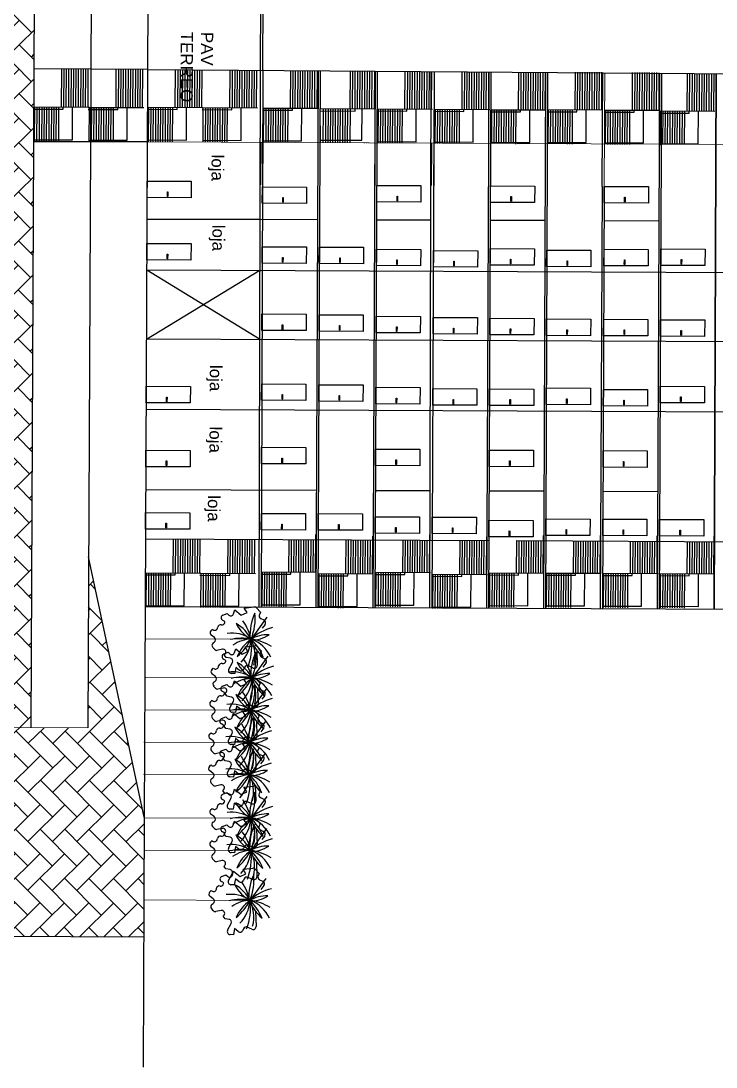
# Model space of a CAD drawing. Header units: metres. Extents: x 322294 to 7190115, y 7390841 to 10157759.
# Drawn here: x 323595.3 to 323743.1, y 7391555.6 to 7391778.2 of the extents above; entities that cross this region are included whole.
import ezdxf

# ---------------------------------------------------------------- set-up
doc = ezdxf.new("R2010")
doc.units = ezdxf.units.M
doc.layers.get('0').update_dxf_attribs({"lineweight": 18})
for name, color, linetype in [('greeb', 92, 'Continuous'), ('Piso externo', 254, 'Continuous'), ('TEXTO', 2, 'Continuous')]:
    doc.layers.add(name, color=color, linetype=linetype)
for name, color, linetype, lineweight in [('linagrossa', 7, 'Continuous', 25), ('madeira', 22, 'Continuous', 15), ('PISO', 254, 'Continuous', 9), ('VIDRO', 4, 'Continuous', 15)]:
    doc.layers.add(name, color=color, linetype=linetype, lineweight=lineweight)
doc.styles.get("Standard").update_dxf_attribs({"font": 'arial.ttf'})

# ---------------------------------------------------------------- blocks, each defined once
blk = doc.blocks.new('tree-pl-31')
at = {"color": 0, "linetype": 'ByBlock'}
for p, q in [((-0.025, 0.096), (-0.862, 0.508)), ((-0.783, 0.29), (-0.75, 0.409)), ((-0.607, 0.471), (-0.458, 0.392)), ((0.314, 0.334), (0.829, 0.44)), ((-1.118, 0.086), (-0.991, 0.248)), ((-0.991, 0.248), (-0.91, 0.222)), ((0.946, 0.317), (0.902, 0.145)), ((0.977, 0.023), (1.035, 0.01)), ((-1.042, -0.33), (-1.136, -0.004)), ((-0.905, -0.207), (-1.042, -0.33)), ((-0.782, -0.388), (-0.905, -0.207)), ((1.101, -0.136), (1.021, -0.279)), ((1.021, -0.279), (1.238, -0.279)), ((1.238, -0.279), (1.25, -0.398)), ((-0.926, -0.64), (-0.782, -0.388)), ((-0.787, -0.657), (-0.926, -0.64)), ((0.668, -0.734), (0.62, -0.71)), ((0.74, -0.655), (0.668, -0.734)), ((0.74, -0.513), (0.74, -0.655)), ((1.118, -0.503), (0.872, -0.418)), ((-0.761, -0.878), (-0.716, -0.812)), ((-0.679, -1.011), (-0.761, -0.878)), ((-0.472, -0.907), (-0.499, -0.99)), ((-0.446, -0.906), (-0.472, -0.907)), ((0.481, -0.835), (0.551, -1.015)), ((-0.214, -1.12), (-0.244, -1.12)), ((-0.14, -1.29), (-0.129, -1.269)), ((-0.077, -1.333), (-0.14, -1.29)), ((0.128, -1.175), (0.069, -1.294)), ((0.32, -1.182), (0.291, -1.15)), ((0.533, -1.094), (0.473, -1.174))]:
    blk.add_line(p, q, dxfattribs=at)
for centre, radius, start, end in [((1.134, 1.495), 1.837, 204.0126, 231.1522), ((1.163, -0.151), 1.219, 124.5644, 168.6443), ((1.805, 0.115), 1.837, 157.6127, 180.8133), ((-0.654, 0.383), 0.1, 62.1589, 164.5493), ((-1.182, -0.151), 1.219, 11.3557, 42.1465), ((0.929, 0.831), 1.219, 187.747, 218.9832), ((1.485, -0.961), 1.837, 121.9513, 146.5847), ((-1.047, 1.569), 1.837, 303.455, 328.0885), ((0.849, 0.342), 0.1, 345.7453, 101.5547), ((-1.04, 0.024), 0.1, 141.8627, 196.0799), ((-0.44, -1.708), 1.837, 77.3342, 105.4358), ((-0.44, 1.834), 1.837, 254.5642, 282.6658), ((-0.88, 0.317), 0.1, 252.2434, 344.5493), ((0.679, -1.616), 1.837, 111.5628, 134.1842), ((-1.181, 0.474), 1.219, 305.8088, 342.5666), ((0.68, -0.921), 1.219, 123.7318, 160.4895), ((1.083, -0.411), 1.219, 157.1271, 196.64), ((0.719, -0.892), 1.219, 84.3993, 129.2176), ((-0.565, -1.675), 1.837, 48.9632, 73.7627), ((1.163, 0.343), 1.219, 191.3557, 223.7531), ((1.805, 0.077), 1.837, 179.1867, 202.4381), ((0.558, -1.662), 1.837, 77.2147, 107.9912), ((0.114, -1.127), 1.219, 55.2433, 95.8223), ((0.895, 0.903), 1.219, 222.0761, 257.975), ((0.999, 0.121), 0.1, 165.7453, 257.3108), ((1.013, -0.088), 0.1, 330.9628, 77.3108), ((-0.798, -0.756), 0.1, 325.8594, 83.2062), ((0.574, -0.799), 0.1, 62.8336, 201.1591), ((0.84, -0.513), 0.1, 71.0828, 180), ((1.151, -0.408), 0.1, 251.0828, 6.0047), ((-0.594, -0.959), 0.1, 211.5165, 342.0079), ((-0.442, -1.006), 0.1, 356.1557, 92.2923), ((-0.242, -1.02), 0.1, 176.1557, 268.7537), ((0.453, -1.034), 0.1, 322.8351, 10.9464), ((-0.216, -1.22), 0.1, 330.5417, 88.7537), ((-0.021, -1.25), 0.1, 235.694, 333.9208), ((0.218, -1.219), 0.1, 43.0704, 153.9208), ((0.393, -1.113), 0.1, 223.0704, 322.8351)]:
    blk.add_arc(centre, radius, start, end, dxfattribs=at)

msp = doc.modelspace()

# ---------------------------------------------------------------- hatches: boundary and pattern name
at = {"layer": 'linagrossa'}
h = msp.add_hatch(dxfattribs=at)
h.set_pattern_fill('AR-HBONE', color=256, scale=0.036299, angle=-90.26123)
h.set_pattern_definition([(314.738773, (315680.0213, 7401458.1246), (5.2155024, -0.0237791), [11.0638663, -3.6879554]), (44.738773, (315682.617, 7401455.505), (5.2155024, -0.0237791), [11.0638663, -3.6879554])])
h.paths.add_polyline_path([(323621.357, 7391583.353), (323621.473, 7391608.816), (323609.626, 7391664.16), (323609.46, 7391627.78), (323597.36, 7391627.835), (323598.722, 7391926.552), (323610.822, 7391926.497), (323610.705, 7391900.99), (323623.061, 7391957.081), (323623.348, 7392020.028), (323520.149, 7392020.499), (323518.158, 7391583.824)])

# ---------------------------------------------------------------- linework, layer by layer
for p, q in [((323598.722, 7391926.552), (323597.36, 7391627.835)), ((323610.822, 7391926.497), (323609.46, 7391627.78)), ((323622.916, 7391925.232), (323621.677, 7391653.632)), ((323646.212, 7391767.652), (323646.777, 7391891.718)), ((323646.676, 7391767.799), (323647.24, 7391891.701)), ((323622.198, 7391767.911), (323597.999, 7391768.021)), ((323603.861, 7391759.9), (323603.919, 7391767.926)), ((323604.376, 7391759.898), (323604.434, 7391767.922)), ((323604.891, 7391759.896), (323604.949, 7391767.918)), ((323605.406, 7391759.893), (323605.464, 7391767.914)), ((323605.921, 7391759.891), (323605.979, 7391767.911)), ((323606.436, 7391759.888), (323606.494, 7391767.907)), ((323606.951, 7391759.886), (323607.009, 7391767.903)), ((323622.198, 7391767.911), (323791.971, 7391766.648)), ((323607.466, 7391759.884), (323607.524, 7391767.899)), ((323607.981, 7391759.881), (323608.039, 7391767.896)), ((323608.496, 7391759.879), (323608.554, 7391767.892)), ((323609.011, 7391759.877), (323609.069, 7391767.888)), ((323609.526, 7391759.874), (323609.584, 7391767.884)), ((323615.478, 7391759.814), (323615.536, 7391767.839)), ((323615.993, 7391759.812), (323616.051, 7391767.835)), ((323616.508, 7391759.809), (323616.567, 7391767.832)), ((323617.023, 7391759.807), (323617.082, 7391767.828)), ((323617.538, 7391759.804), (323617.597, 7391767.824)), ((323618.054, 7391759.802), (323618.112, 7391767.82)), ((323618.569, 7391759.8), (323618.627, 7391767.817)), ((323619.084, 7391759.797), (323619.142, 7391767.813)), ((323619.599, 7391759.795), (323619.657, 7391767.809)), ((323620.114, 7391759.793), (323620.172, 7391767.805)), ((323620.629, 7391759.79), (323620.687, 7391767.802)), ((323621.144, 7391759.788), (323621.202, 7391767.798)), ((323628.092, 7391759.859), (323628.15, 7391767.884)), ((323628.607, 7391759.856), (323628.666, 7391767.88)), ((323629.122, 7391759.854), (323629.181, 7391767.876)), ((323629.637, 7391759.852), (323629.696, 7391767.873)), ((323630.153, 7391759.849), (323630.211, 7391767.869)), ((323630.668, 7391759.847), (323630.726, 7391767.865)), ((323631.183, 7391759.844), (323631.241, 7391767.861)), ((323631.698, 7391759.842), (323631.756, 7391767.858)), ((323632.213, 7391759.84), (323632.271, 7391767.854)), ((323632.728, 7391759.837), (323632.786, 7391767.85)), ((323633.243, 7391759.835), (323633.301, 7391767.847)), ((323633.758, 7391759.833), (323633.816, 7391767.843)), ((323639.71, 7391759.772), (323639.768, 7391767.797)), ((323640.225, 7391759.77), (323640.283, 7391767.794)), ((323640.74, 7391759.768), (323640.798, 7391767.79)), ((323641.255, 7391759.765), (323641.313, 7391767.786)), ((323641.77, 7391759.763), (323641.828, 7391767.783)), ((323642.285, 7391759.76), (323642.343, 7391767.779)), ((323642.8, 7391759.758), (323642.858, 7391767.775)), ((323643.315, 7391759.756), (323643.373, 7391767.771)), ((323643.83, 7391759.753), (323643.888, 7391767.768)), ((323644.345, 7391759.751), (323644.403, 7391767.764)), ((323644.86, 7391759.749), (323644.919, 7391767.76)), ((323645.376, 7391759.746), (323645.434, 7391767.756)), ((323646.164, 7391767.572), (323645.876, 7391653.521)), ((323646.676, 7391767.799), (323646.326, 7391653.519)), ((323646.974, 7391767.727), (323646.974, 7391767.731)), ((323647.489, 7391767.723), (323647.489, 7391767.728)), ((323648.004, 7391767.719), (323648.004, 7391767.724)), ((323648.519, 7391767.715), (323648.519, 7391767.72)), ((323649.034, 7391767.711), (323649.034, 7391767.716)), ((323649.549, 7391767.707), (323649.549, 7391767.713)), ((323650.064, 7391767.704), (323650.064, 7391767.709)), ((323650.579, 7391767.7), (323650.579, 7391767.705)), ((323651.094, 7391767.696), (323651.094, 7391767.701)), ((323651.609, 7391767.692), (323651.609, 7391767.698)), ((323652.124, 7391767.688), (323652.124, 7391767.694)), ((323652.581, 7391759.665), (323652.639, 7391767.69)), ((323653.096, 7391759.663), (323653.155, 7391767.687)), ((323653.611, 7391759.66), (323653.67, 7391767.683)), ((323654.126, 7391759.658), (323654.185, 7391767.679)), ((323654.642, 7391759.656), (323654.7, 7391767.675)), ((323655.157, 7391759.653), (323655.215, 7391767.672)), ((323655.672, 7391759.651), (323655.73, 7391767.668)), ((323656.187, 7391759.648), (323656.245, 7391767.664)), ((323656.702, 7391759.646), (323656.76, 7391767.66)), ((323657.217, 7391759.644), (323657.275, 7391767.657)), ((323657.732, 7391759.641), (323657.79, 7391767.653)), ((323658.502, 7391767.641), (323657.976, 7391653.466)), ((323658.247, 7391759.639), (323658.305, 7391767.649)), ((323658.876, 7391767.638), (323658.426, 7391653.464)), ((323660.707, 7391767.624), (323660.707, 7391767.637)), ((323661.222, 7391767.621), (323661.223, 7391767.633)), ((323661.737, 7391767.617), (323661.738, 7391767.629)), ((323662.253, 7391767.613), (323662.253, 7391767.626)), ((323662.768, 7391767.609), (323662.768, 7391767.622)), ((323663.283, 7391767.605), (323663.283, 7391767.618)), ((323663.798, 7391767.601), (323663.798, 7391767.614)), ((323664.313, 7391767.598), (323664.313, 7391767.611)), ((323664.828, 7391767.594), (323664.828, 7391767.607)), ((323665.285, 7391759.579), (323665.343, 7391767.603)), ((323665.8, 7391759.577), (323665.858, 7391767.599)), ((323666.315, 7391759.575), (323666.373, 7391767.596)), ((323666.83, 7391759.572), (323666.888, 7391767.592)), ((323667.345, 7391759.57), (323667.403, 7391767.588)), ((323667.86, 7391759.567), (323667.918, 7391767.584)), ((323668.375, 7391759.565), (323668.433, 7391767.581)), ((323668.89, 7391759.563), (323668.948, 7391767.577)), ((323669.405, 7391759.56), (323669.463, 7391767.573)), ((323669.92, 7391759.558), (323669.978, 7391767.57)), ((323670.615, 7391767.551), (323670.075, 7391653.411)), ((323670.435, 7391759.556), (323670.493, 7391767.566)), ((323671.048, 7391767.548), (323670.525, 7391653.409)), ((323676.942, 7391759.495), (323677, 7391767.521)), ((323677.457, 7391759.493), (323677.515, 7391767.517)), ((323677.972, 7391759.491), (323678.03, 7391767.513)), ((323678.487, 7391759.488), (323678.545, 7391767.509)), ((323679.002, 7391759.486), (323679.06, 7391767.506)), ((323679.517, 7391759.483), (323679.575, 7391767.502)), ((323680.032, 7391759.481), (323680.091, 7391767.498)), ((323680.547, 7391759.479), (323680.606, 7391767.494)), ((323681.063, 7391759.476), (323681.121, 7391767.491)), ((323681.578, 7391759.474), (323681.636, 7391767.487)), ((323682.093, 7391759.472), (323682.151, 7391767.483)), ((323682.459, 7391767.463), (323682.175, 7391653.356)), ((323682.608, 7391759.469), (323682.666, 7391767.479)), ((323683.182, 7391767.457), (323682.625, 7391653.354)), ((323689.076, 7391759.417), (323689.134, 7391767.442)), ((323689.591, 7391759.414), (323689.649, 7391767.438)), ((323690.106, 7391759.412), (323690.164, 7391767.434)), ((323690.621, 7391759.41), (323690.679, 7391767.431)), ((323691.136, 7391759.407), (323691.194, 7391767.427)), ((323691.651, 7391759.405), (323691.709, 7391767.423)), ((323692.166, 7391759.402), (323692.224, 7391767.419)), ((323692.681, 7391759.4), (323692.739, 7391767.416)), ((323693.196, 7391759.398), (323693.255, 7391767.412)), ((323693.712, 7391759.395), (323693.77, 7391767.408)), ((323694.227, 7391759.393), (323694.285, 7391767.405)), ((323694.743, 7391767.371), (323694.274, 7391653.301)), ((323695.213, 7391767.368), (323694.724, 7391653.299)), ((323694.742, 7391759.391), (323694.8, 7391767.401)), ((323701.107, 7391759.316), (323701.165, 7391767.341)), ((323701.622, 7391759.313), (323701.68, 7391767.337)), ((323702.137, 7391759.311), (323702.195, 7391767.333)), ((323702.652, 7391759.309), (323702.71, 7391767.33)), ((323703.167, 7391759.306), (323703.225, 7391767.326)), ((323703.682, 7391759.304), (323703.74, 7391767.322)), ((323704.197, 7391759.301), (323704.255, 7391767.318)), ((323704.712, 7391759.299), (323704.77, 7391767.315)), ((323705.227, 7391759.297), (323705.285, 7391767.311)), ((323705.742, 7391759.294), (323705.8, 7391767.307)), ((323706.257, 7391759.292), (323706.315, 7391767.303)), ((323706.829, 7391767.281), (323706.374, 7391653.246)), ((323706.772, 7391759.29), (323706.83, 7391767.3)), ((323707.224, 7391767.278), (323706.824, 7391653.244)), ((323713.119, 7391759.332), (323713.177, 7391767.357)), ((323713.634, 7391759.33), (323713.692, 7391767.354)), ((323714.149, 7391759.327), (323714.207, 7391767.35)), ((323714.664, 7391759.325), (323714.722, 7391767.346)), ((323715.179, 7391759.323), (323715.237, 7391767.342)), ((323715.694, 7391759.32), (323715.752, 7391767.339)), ((323716.209, 7391759.318), (323716.267, 7391767.335)), ((323716.724, 7391759.316), (323716.782, 7391767.331)), ((323717.239, 7391759.313), (323717.297, 7391767.327)), ((323717.754, 7391759.311), (323717.812, 7391767.324)), ((323718.269, 7391759.308), (323718.327, 7391767.32)), ((323718.784, 7391759.306), (323718.842, 7391767.316)), ((323718.883, 7391743.015), (323719.037, 7391767.209)), ((323725.309, 7391759.233), (323725.368, 7391767.258)), ((323725.825, 7391759.231), (323725.883, 7391767.254)), ((323726.34, 7391759.228), (323726.398, 7391767.251)), ((323726.855, 7391759.226), (323726.913, 7391767.247)), ((323727.37, 7391759.224), (323727.428, 7391767.243)), ((323727.885, 7391759.221), (323727.943, 7391767.24)), ((323728.4, 7391759.219), (323728.458, 7391767.236)), ((323728.915, 7391759.216), (323728.973, 7391767.232)), ((323729.43, 7391759.214), (323729.488, 7391767.228)), ((323729.945, 7391759.212), (323730.003, 7391767.225)), ((323730.46, 7391759.209), (323730.518, 7391767.221)), ((323731.081, 7391767.101), (323730.572, 7391653.135)), ((323730.975, 7391759.207), (323731.033, 7391767.217)), ((323731.527, 7391767.098), (323731.023, 7391653.133)), ((323736.975, 7391759.049), (323737.033, 7391767.074)), ((323737.49, 7391759.046), (323737.548, 7391767.07)), ((323738.005, 7391759.044), (323738.063, 7391767.067)), ((323738.52, 7391759.042), (323738.578, 7391767.063)), ((323739.035, 7391759.039), (323739.093, 7391767.059)), ((323739.55, 7391759.037), (323739.608, 7391767.055)), ((323740.065, 7391759.035), (323740.123, 7391767.052)), ((323740.58, 7391759.032), (323740.638, 7391767.048)), ((323741.095, 7391759.03), (323741.153, 7391767.044)), ((323741.61, 7391759.027), (323741.668, 7391767.04)), ((323742.125, 7391759.025), (323742.184, 7391767.037)), ((323742.641, 7391759.023), (323742.699, 7391767.033)), ((323743.095, 7391767.012), (323742.672, 7391653.08)), ((323742.672, 7391653.08), (323743.095, 7391767.012)), ((323597.929, 7391759.485), (323604.266, 7391759.456)), ((323597.93, 7391759.928), (323609.744, 7391759.873)), ((323598.142, 7391752.637), (323598.195, 7391759.926)), ((323598.657, 7391752.634), (323598.71, 7391759.924)), ((323599.172, 7391752.63), (323599.225, 7391759.922)), ((323599.687, 7391752.626), (323599.74, 7391759.919)), ((323600.202, 7391752.622), (323600.255, 7391759.917)), ((323600.717, 7391752.619), (323600.77, 7391759.915)), ((323601.233, 7391752.615), (323601.285, 7391759.912)), ((323601.748, 7391752.611), (323601.8, 7391759.91)), ((323602.263, 7391752.607), (323602.316, 7391759.907)), ((323602.778, 7391752.604), (323602.831, 7391759.905)), ((323603.293, 7391752.6), (323603.346, 7391759.903)), ((323604.266, 7391759.456), (323604.268, 7391759.898)), ((323606.22, 7391752.921), (323606.252, 7391759.889)), ((323609.546, 7391759.399), (323615.883, 7391759.37)), ((323609.548, 7391759.841), (323621.362, 7391759.787)), ((323609.76, 7391752.551), (323609.813, 7391759.84)), ((323610.275, 7391752.547), (323610.328, 7391759.838)), ((323610.79, 7391752.543), (323610.843, 7391759.835)), ((323611.305, 7391752.54), (323611.358, 7391759.833)), ((323611.82, 7391752.536), (323611.873, 7391759.831)), ((323612.335, 7391752.532), (323612.388, 7391759.828)), ((323612.85, 7391752.528), (323612.903, 7391759.826)), ((323613.365, 7391752.525), (323613.418, 7391759.823)), ((323613.88, 7391752.521), (323613.933, 7391759.821)), ((323614.395, 7391752.517), (323614.448, 7391759.819)), ((323614.91, 7391752.513), (323614.963, 7391759.816)), ((323615.883, 7391759.37), (323615.885, 7391759.812)), ((323617.838, 7391752.835), (323617.87, 7391759.803)), ((323622.16, 7391759.444), (323628.497, 7391759.415)), ((323622.162, 7391759.886), (323633.976, 7391759.832)), ((323622.374, 7391752.596), (323622.427, 7391759.885)), ((323622.889, 7391752.592), (323622.942, 7391759.882)), ((323623.404, 7391752.588), (323623.457, 7391759.88)), ((323623.919, 7391752.584), (323623.972, 7391759.878)), ((323624.434, 7391752.581), (323624.487, 7391759.875)), ((323624.949, 7391752.577), (323625.002, 7391759.873)), ((323625.464, 7391752.573), (323625.517, 7391759.871)), ((323625.979, 7391752.569), (323626.032, 7391759.868)), ((323626.494, 7391752.566), (323626.547, 7391759.866)), ((323627.009, 7391752.562), (323627.062, 7391759.863)), ((323627.524, 7391752.558), (323627.577, 7391759.861)), ((323628.497, 7391759.415), (323628.499, 7391759.857)), ((323630.452, 7391752.88), (323630.484, 7391759.848)), ((323633.778, 7391759.357), (323640.115, 7391759.328)), ((323633.779, 7391759.8), (323645.594, 7391759.745)), ((323633.991, 7391752.509), (323634.044, 7391759.798)), ((323634.506, 7391752.505), (323634.559, 7391759.796)), ((323635.021, 7391752.502), (323635.074, 7391759.794)), ((323635.537, 7391752.498), (323635.589, 7391759.791)), ((323636.052, 7391752.494), (323636.104, 7391759.789)), ((323636.567, 7391752.491), (323636.619, 7391759.787)), ((323637.082, 7391752.487), (323637.135, 7391759.784)), ((323637.597, 7391752.483), (323637.65, 7391759.782)), ((323638.112, 7391752.479), (323638.165, 7391759.779)), ((323638.627, 7391752.476), (323638.68, 7391759.777)), ((323639.142, 7391752.472), (323639.195, 7391759.775)), ((323640.115, 7391759.328), (323640.117, 7391759.77)), ((323642.069, 7391752.793), (323642.101, 7391759.761)), ((323646.649, 7391759.25), (323652.986, 7391759.221)), ((323646.651, 7391759.692), (323658.465, 7391759.638)), ((323646.863, 7391752.402), (323646.916, 7391759.691)), ((323647.378, 7391752.398), (323647.431, 7391759.689)), ((323647.893, 7391752.395), (323647.946, 7391759.686)), ((323648.408, 7391752.391), (323648.461, 7391759.684)), ((323648.923, 7391752.387), (323648.976, 7391759.682)), ((323649.438, 7391752.383), (323649.491, 7391759.679)), ((323649.953, 7391752.38), (323650.006, 7391759.677)), ((323650.468, 7391752.376), (323650.521, 7391759.675)), ((323650.983, 7391752.372), (323651.036, 7391759.672)), ((323651.498, 7391752.368), (323651.551, 7391759.67)), ((323652.013, 7391752.365), (323652.066, 7391759.667)), ((323652.986, 7391759.221), (323652.988, 7391759.663)), ((323654.941, 7391752.686), (323654.973, 7391759.654)), ((323658.839, 7391759.609), (323670.653, 7391759.555)), ((323658.844, 7391759.609), (323658.877, 7391752.331)), ((323658.847, 7391759.071), (323666.325, 7391759.037)), ((323659.515, 7391759.606), (323659.482, 7391752.328)), ((323660.065, 7391759.603), (323660.031, 7391752.325)), ((323660.596, 7391752.307), (323660.649, 7391759.601)), ((323661.111, 7391752.304), (323661.164, 7391759.598)), ((323661.626, 7391752.3), (323661.679, 7391759.596)), ((323662.142, 7391752.296), (323662.194, 7391759.594)), ((323662.657, 7391752.292), (323662.709, 7391759.591)), ((323663.172, 7391752.289), (323663.225, 7391759.589)), ((323663.687, 7391752.285), (323663.74, 7391759.586)), ((323664.202, 7391752.281), (323664.255, 7391759.584)), ((323664.717, 7391752.278), (323664.77, 7391759.582)), ((323665.285, 7391759.579), (323665.232, 7391752.274)), ((323666.325, 7391759.037), (323666.328, 7391759.575)), ((323667.782, 7391752.848), (323667.813, 7391759.568)), ((323671.01, 7391759.08), (323677.347, 7391759.051)), ((323671.012, 7391759.523), (323682.826, 7391759.468)), ((323671.224, 7391752.232), (323671.276, 7391759.521)), ((323671.739, 7391752.229), (323671.791, 7391759.519)), ((323672.254, 7391752.225), (323672.307, 7391759.517)), ((323672.769, 7391752.221), (323672.822, 7391759.514)), ((323673.284, 7391752.217), (323673.337, 7391759.512)), ((323673.799, 7391752.214), (323673.852, 7391759.51)), ((323674.314, 7391752.21), (323674.367, 7391759.507)), ((323674.829, 7391752.206), (323674.882, 7391759.505)), ((323675.344, 7391752.202), (323675.397, 7391759.502)), ((323675.859, 7391752.199), (323675.912, 7391759.5)), ((323676.374, 7391752.195), (323676.427, 7391759.498)), ((323677.347, 7391759.051), (323677.349, 7391759.493)), ((323679.301, 7391752.516), (323679.334, 7391759.484)), ((323683.144, 7391759.002), (323689.481, 7391758.973)), ((323683.145, 7391759.444), (323694.96, 7391759.39)), ((323683.357, 7391752.154), (323683.41, 7391759.443)), ((323683.873, 7391752.15), (323683.925, 7391759.44)), ((323684.388, 7391752.146), (323684.44, 7391759.438)), ((323684.903, 7391752.142), (323684.955, 7391759.436)), ((323685.418, 7391752.139), (323685.471, 7391759.433)), ((323685.933, 7391752.135), (323685.986, 7391759.431)), ((323686.448, 7391752.131), (323686.501, 7391759.429)), ((323686.963, 7391752.127), (323687.016, 7391759.426)), ((323687.478, 7391752.124), (323687.531, 7391759.424)), ((323687.993, 7391752.12), (323688.046, 7391759.421)), ((323688.508, 7391752.116), (323688.561, 7391759.419)), ((323689.481, 7391758.973), (323689.483, 7391759.415)), ((323691.435, 7391752.438), (323691.467, 7391759.406)), ((323695.176, 7391759.343), (323706.99, 7391759.289)), ((323695.389, 7391752.164), (323695.441, 7391759.342)), ((323695.904, 7391752.162), (323695.956, 7391759.339)), ((323696.419, 7391752.159), (323696.471, 7391759.337)), ((323696.934, 7391752.157), (323696.986, 7391759.335)), ((323697.449, 7391752.155), (323697.501, 7391759.332)), ((323697.964, 7391752.152), (323698.016, 7391759.33)), ((323698.479, 7391752.15), (323698.531, 7391759.327)), ((323698.994, 7391752.148), (323699.046, 7391759.325)), ((323699.51, 7391752.145), (323699.562, 7391759.323)), ((323700.025, 7391752.143), (323700.077, 7391759.32)), ((323700.539, 7391752.015), (323700.592, 7391759.318)), ((323701.512, 7391758.872), (323701.514, 7391759.314)), ((323703.466, 7391752.337), (323703.498, 7391759.305)), ((323707.188, 7391759.36), (323719.002, 7391759.305)), ((323707.4, 7391752.069), (323707.453, 7391759.358)), ((323707.915, 7391752.065), (323707.968, 7391759.356)), ((323708.43, 7391752.062), (323708.483, 7391759.354)), ((323708.945, 7391752.058), (323708.998, 7391759.351)), ((323709.46, 7391752.054), (323709.513, 7391759.349)), ((323709.975, 7391752.05), (323710.028, 7391759.346)), ((323710.491, 7391752.047), (323710.543, 7391759.344)), ((323711.006, 7391752.043), (323711.058, 7391759.342)), ((323711.521, 7391752.039), (323711.574, 7391759.339)), ((323712.036, 7391752.036), (323712.089, 7391759.337)), ((323712.551, 7391752.032), (323712.604, 7391759.335)), ((323713.524, 7391758.888), (323713.526, 7391759.33)), ((323715.478, 7391752.353), (323715.51, 7391759.321)), ((323719.379, 7391759.26), (323731.193, 7391759.206)), ((323719.591, 7391751.97), (323719.644, 7391759.259)), ((323720.106, 7391751.966), (323720.159, 7391759.257)), ((323720.621, 7391751.962), (323720.674, 7391759.254)), ((323721.136, 7391751.959), (323721.189, 7391759.252)), ((323721.651, 7391751.955), (323721.704, 7391759.25)), ((323722.166, 7391751.951), (323722.219, 7391759.247)), ((323722.681, 7391751.948), (323722.734, 7391759.245)), ((323723.196, 7391751.944), (323723.249, 7391759.243)), ((323723.711, 7391751.94), (323723.764, 7391759.24)), ((323724.226, 7391751.936), (323724.279, 7391759.238)), ((323724.741, 7391751.933), (323724.794, 7391759.235)), ((323725.714, 7391758.789), (323725.716, 7391759.231)), ((323727.669, 7391752.254), (323727.701, 7391759.222)), ((323731.044, 7391759.076), (323742.859, 7391759.022)), ((323731.256, 7391751.786), (323731.309, 7391759.075)), ((323731.773, 7391751.998), (323731.824, 7391759.073)), ((323732.288, 7391751.996), (323732.339, 7391759.07)), ((323732.803, 7391751.994), (323732.854, 7391759.068)), ((323733.318, 7391751.991), (323733.369, 7391759.065)), ((323733.833, 7391751.989), (323733.885, 7391759.063)), ((323734.348, 7391751.986), (323734.4, 7391759.061)), ((323734.863, 7391751.984), (323734.915, 7391759.058)), ((323735.378, 7391751.982), (323735.43, 7391759.056)), ((323735.893, 7391751.979), (323735.945, 7391759.054)), ((323736.409, 7391751.977), (323736.46, 7391759.051)), ((323737.38, 7391758.605), (323737.382, 7391759.047)), ((323739.334, 7391752.07), (323739.366, 7391759.038)), ((323695.175, 7391758.9), (323701.512, 7391758.872)), ((323707.187, 7391758.917), (323713.524, 7391758.888)), ((323719.378, 7391758.818), (323725.714, 7391758.789)), ((323731.043, 7391758.634), (323737.38, 7391758.605)), ((323622.128, 7391752.498), (323598.141, 7391752.498)), ((323598.145, 7391752.958), (323606.22, 7391752.921)), ((323609.762, 7391752.872), (323617.838, 7391752.835)), ((323622.376, 7391752.917), (323630.452, 7391752.88)), ((323633.994, 7391752.83), (323642.069, 7391752.793)), ((323646.865, 7391752.723), (323654.941, 7391752.686)), ((323653.558, 7391752.353), (323653.558, 7391752.355)), ((323654.073, 7391752.35), (323654.074, 7391752.352)), ((323654.589, 7391752.346), (323654.589, 7391752.35)), ((323655.104, 7391752.342), (323655.104, 7391752.348)), ((323655.619, 7391752.339), (323655.619, 7391752.345)), ((323656.134, 7391752.335), (323656.134, 7391752.343)), ((323656.649, 7391752.331), (323656.649, 7391752.341)), ((323657.164, 7391752.327), (323657.164, 7391752.338)), ((323657.679, 7391752.324), (323657.679, 7391752.336)), ((323658.194, 7391752.32), (323658.194, 7391752.334)), ((323658.874, 7391752.889), (323667.782, 7391752.848)), ((323671.226, 7391752.553), (323679.301, 7391752.516)), ((323683.36, 7391752.475), (323691.435, 7391752.438)), ((323695.391, 7391752.374), (323703.466, 7391752.337)), ((323707.403, 7391752.39), (323715.478, 7391752.353)), ((323665.232, 7391752.274), (323665.232, 7391752.302)), ((323665.747, 7391752.27), (323665.747, 7391752.299)), ((323666.262, 7391752.266), (323666.262, 7391752.297)), ((323666.777, 7391752.263), (323666.777, 7391752.295)), ((323667.292, 7391752.259), (323667.292, 7391752.292)), ((323667.807, 7391752.255), (323667.807, 7391752.29)), ((323668.322, 7391752.251), (323668.322, 7391752.288)), ((323668.837, 7391752.248), (323668.837, 7391752.285)), ((323669.352, 7391752.244), (323669.352, 7391752.283)), ((323669.867, 7391752.24), (323669.868, 7391752.28)), ((323670.382, 7391752.236), (323670.383, 7391752.278)), ((323719.593, 7391752.291), (323727.669, 7391752.254)), ((323731.259, 7391752.107), (323739.334, 7391752.07)), ((323718.883, 7391743.015), (323718.473, 7391653.19)), ((323719.333, 7391743.013), (323718.923, 7391653.188)), ((323622.053, 7391736.077), (323646.084, 7391736.017)), ((323646.084, 7391736.017), (323658.356, 7391735.96)), ((323670.903, 7391735.902), (323682.38, 7391735.874)), ((323695.078, 7391735.842), (323706.704, 7391735.796)), ((323719.3, 7391735.745), (323730.941, 7391735.693)), ((323621.937, 7391710.527), (323646.057, 7391725.161)), ((323622.004, 7391725.267), (323900.131, 7391724.025)), ((323622.004, 7391725.267), (323646.02, 7391710.547)), ((323900.066, 7391709.259), (323621.937, 7391710.527)), ((323621.869, 7391695.596), (323900.001, 7391694.356)), ((323621.791, 7391678.549), (323658.091, 7391678.382)), ((323670.639, 7391678.324), (323682.237, 7391678.295)), ((323694.831, 7391678.264), (323706.473, 7391678.217)), ((323719.037, 7391678.167), (323730.684, 7391678.115)), ((323621.743, 7391667.992), (323694.786, 7391667.659)), ((323627.641, 7391660.774), (323627.693, 7391667.965)), ((323628.156, 7391660.772), (323628.208, 7391667.963)), ((323628.671, 7391660.769), (323628.723, 7391667.96)), ((323629.186, 7391660.767), (323629.238, 7391667.958)), ((323629.701, 7391660.765), (323629.753, 7391667.956)), ((323630.216, 7391660.762), (323630.268, 7391667.953)), ((323630.731, 7391660.76), (323630.783, 7391667.951)), ((323631.246, 7391660.758), (323631.298, 7391667.949)), ((323631.761, 7391660.755), (323631.813, 7391667.946)), ((323632.276, 7391660.753), (323632.328, 7391667.944)), ((323632.791, 7391660.75), (323632.843, 7391667.942)), ((323633.306, 7391660.748), (323633.358, 7391667.939)), ((323639.258, 7391660.69), (323639.31, 7391667.912)), ((323639.773, 7391660.688), (323639.826, 7391667.91)), ((323640.288, 7391660.685), (323640.341, 7391667.907)), ((323640.803, 7391660.683), (323640.856, 7391667.905)), ((323641.318, 7391660.68), (323641.371, 7391667.903)), ((323641.833, 7391660.678), (323641.886, 7391667.9)), ((323642.348, 7391660.676), (323642.401, 7391667.898)), ((323642.864, 7391660.673), (323642.916, 7391667.896)), ((323643.379, 7391660.671), (323643.431, 7391667.893)), ((323643.894, 7391660.669), (323643.946, 7391667.891)), ((323644.409, 7391660.666), (323644.461, 7391667.889)), ((323644.924, 7391660.664), (323644.976, 7391667.886)), ((323652.268, 7391660.945), (323652.318, 7391667.853)), ((323652.783, 7391660.943), (323652.833, 7391667.851)), ((323653.298, 7391660.94), (323653.348, 7391667.848)), ((323653.813, 7391660.938), (323653.863, 7391667.846)), ((323654.328, 7391660.935), (323654.378, 7391667.843)), ((323654.843, 7391660.933), (323654.893, 7391667.841)), ((323655.358, 7391660.931), (323655.408, 7391667.839)), ((323655.873, 7391660.928), (323655.923, 7391667.836)), ((323656.388, 7391660.926), (323656.438, 7391667.834)), ((323656.903, 7391660.924), (323656.953, 7391667.832)), ((323657.418, 7391660.921), (323657.468, 7391667.829)), ((323657.933, 7391660.919), (323657.991, 7391668.929)), ((323664.38, 7391660.591), (323664.432, 7391667.798)), ((323664.895, 7391660.589), (323664.947, 7391667.795)), ((323665.41, 7391660.586), (323665.462, 7391667.793)), ((323665.925, 7391660.584), (323665.977, 7391667.791)), ((323666.44, 7391660.581), (323666.492, 7391667.788)), ((323666.955, 7391660.579), (323667.007, 7391667.786)), ((323667.47, 7391660.577), (323667.522, 7391667.784)), ((323667.985, 7391660.574), (323668.037, 7391667.781)), ((323668.5, 7391660.572), (323668.552, 7391667.779)), ((323669.015, 7391660.57), (323669.067, 7391667.776)), ((323669.53, 7391660.567), (323669.582, 7391667.774)), ((323670.045, 7391660.565), (323670.103, 7391668.575)), ((323676.49, 7391660.871), (323676.54, 7391667.742)), ((323677.005, 7391660.869), (323677.055, 7391667.74)), ((323677.521, 7391660.866), (323677.57, 7391667.738)), ((323678.036, 7391660.864), (323678.085, 7391667.735)), ((323678.551, 7391660.861), (323678.6, 7391667.733)), ((323679.066, 7391660.859), (323679.116, 7391667.731)), ((323679.581, 7391660.857), (323679.631, 7391667.728)), ((323680.096, 7391660.854), (323680.146, 7391667.726)), ((323680.611, 7391660.852), (323680.661, 7391667.724)), ((323682.156, 7391660.845), (323682.214, 7391668.855)), ((323694.258, 7391660.447), (323694.317, 7391668.457)), ((323706.35, 7391660.734), (323706.408, 7391668.745)), ((323712.83, 7391668.737), (323712.83, 7391668.737)), ((323713.345, 7391668.735), (323713.345, 7391668.734)), ((323713.86, 7391668.733), (323713.86, 7391668.73)), ((323714.376, 7391668.73), (323714.376, 7391668.726)), ((323714.891, 7391668.728), (323714.891, 7391668.722)), ((323715.406, 7391668.725), (323715.406, 7391668.719)), ((323715.921, 7391668.723), (323715.921, 7391668.715)), ((323718.438, 7391660.686), (323718.496, 7391668.696)), ((323724.946, 7391668.682), (323724.946, 7391668.682)), ((323725.461, 7391668.68), (323725.461, 7391668.678)), ((323725.976, 7391668.677), (323725.976, 7391668.675)), ((323726.491, 7391668.675), (323726.491, 7391668.671)), ((323727.006, 7391668.673), (323727.006, 7391668.667)), ((323727.521, 7391668.67), (323727.521, 7391668.663)), ((323728.036, 7391668.668), (323728.036, 7391668.66)), ((323730.554, 7391660.631), (323730.612, 7391668.641)), ((323737.043, 7391668.628), (323737.043, 7391668.627)), ((323737.558, 7391668.626), (323737.558, 7391668.623)), ((323738.073, 7391668.624), (323738.073, 7391668.619)), ((323738.588, 7391668.621), (323738.588, 7391668.616)), ((323739.103, 7391668.619), (323739.103, 7391668.612)), ((323739.618, 7391668.617), (323739.618, 7391668.608)), ((323740.133, 7391668.614), (323740.133, 7391668.605)), ((323742.65, 7391660.576), (323742.708, 7391668.586)), ((323681.126, 7391660.85), (323681.176, 7391667.721)), ((323681.641, 7391660.847), (323681.691, 7391667.719)), ((323688.593, 7391660.473), (323688.645, 7391667.687)), ((323689.108, 7391660.47), (323689.16, 7391667.685)), ((323689.623, 7391660.468), (323689.675, 7391667.683)), ((323690.138, 7391660.466), (323690.19, 7391667.68)), ((323690.653, 7391660.463), (323690.705, 7391667.678)), ((323691.168, 7391660.461), (323691.22, 7391667.675)), ((323691.683, 7391660.458), (323691.735, 7391667.673)), ((323692.198, 7391660.456), (323692.251, 7391667.671)), ((323692.713, 7391660.454), (323692.766, 7391667.668)), ((323693.228, 7391660.451), (323693.281, 7391667.666)), ((323693.743, 7391660.449), (323693.796, 7391667.664)), ((323700.685, 7391660.761), (323700.734, 7391667.632)), ((323700.734, 7391667.632), (323899.879, 7391666.724)), ((323701.2, 7391660.758), (323701.25, 7391667.63)), ((323701.715, 7391660.756), (323701.765, 7391667.627)), ((323702.23, 7391660.753), (323702.28, 7391667.625)), ((323702.745, 7391660.751), (323702.795, 7391667.623)), ((323703.26, 7391660.749), (323703.31, 7391667.62)), ((323703.775, 7391660.746), (323703.825, 7391667.618)), ((323704.29, 7391660.744), (323704.34, 7391667.616)), ((323704.805, 7391660.742), (323704.855, 7391667.613)), ((323705.32, 7391660.739), (323705.37, 7391667.611)), ((323705.835, 7391660.737), (323705.885, 7391667.609)), ((323712.772, 7391660.712), (323712.822, 7391667.577)), ((323713.287, 7391660.71), (323713.337, 7391667.575)), ((323713.802, 7391660.707), (323713.852, 7391667.572)), ((323714.317, 7391660.705), (323714.367, 7391667.57)), ((323714.832, 7391660.703), (323714.882, 7391667.568)), ((323715.347, 7391660.7), (323715.397, 7391667.565)), ((323715.863, 7391660.698), (323715.912, 7391667.563)), ((323716.378, 7391660.696), (323716.427, 7391667.561)), ((323716.893, 7391660.693), (323716.942, 7391667.558)), ((323717.408, 7391660.691), (323717.457, 7391667.556)), ((323717.923, 7391660.688), (323717.973, 7391667.554)), ((323724.888, 7391660.657), (323724.938, 7391667.522)), ((323725.403, 7391660.655), (323725.453, 7391667.519)), ((323725.918, 7391660.652), (323725.968, 7391667.517)), ((323726.433, 7391660.65), (323726.483, 7391667.515)), ((323726.948, 7391660.647), (323726.998, 7391667.512)), ((323727.463, 7391660.645), (323727.513, 7391667.51)), ((323727.978, 7391660.643), (323728.028, 7391667.508)), ((323728.493, 7391660.64), (323728.543, 7391667.505)), ((323729.008, 7391660.638), (323729.058, 7391667.503)), ((323729.523, 7391660.636), (323729.573, 7391667.501)), ((323730.038, 7391660.633), (323730.088, 7391667.498)), ((323736.985, 7391660.602), (323737.035, 7391667.467)), ((323737.5, 7391660.599), (323737.55, 7391667.464)), ((323738.015, 7391660.597), (323738.065, 7391667.462)), ((323738.53, 7391660.595), (323738.58, 7391667.46)), ((323739.045, 7391660.592), (323739.095, 7391667.457)), ((323739.56, 7391660.59), (323739.61, 7391667.455)), ((323740.075, 7391660.588), (323740.125, 7391667.453)), ((323740.59, 7391660.585), (323740.64, 7391667.45)), ((323741.105, 7391660.583), (323741.155, 7391667.448)), ((323741.62, 7391660.58), (323741.67, 7391667.445)), ((323742.135, 7391660.578), (323742.185, 7391667.443)), ((323621.473, 7391608.816), (323609.626, 7391664.16)), ((323621.709, 7391660.359), (323628.045, 7391660.33)), ((323621.71, 7391660.801), (323633.524, 7391660.747)), ((323621.922, 7391653.511), (323621.975, 7391660.8)), ((323622.437, 7391653.507), (323622.49, 7391660.798)), ((323622.952, 7391653.504), (323623.005, 7391660.796)), ((323623.467, 7391653.5), (323623.52, 7391660.793)), ((323623.982, 7391653.496), (323624.035, 7391660.791)), ((323624.497, 7391653.492), (323624.55, 7391660.788)), ((323625.012, 7391653.489), (323625.065, 7391660.786)), ((323625.527, 7391653.485), (323625.58, 7391660.784)), ((323626.042, 7391653.481), (323626.095, 7391660.781)), ((323626.558, 7391653.477), (323626.61, 7391660.779)), ((323627.073, 7391653.474), (323627.125, 7391660.777)), ((323628.045, 7391660.33), (323628.047, 7391660.772)), ((323630, 7391653.795), (323630.032, 7391660.763)), ((323633.326, 7391660.275), (323639.663, 7391660.246)), ((323633.328, 7391660.717), (323645.142, 7391660.663)), ((323633.54, 7391653.427), (323633.592, 7391660.716)), ((323634.055, 7391653.423), (323634.108, 7391660.714)), ((323634.57, 7391653.419), (323634.623, 7391660.711)), ((323635.085, 7391653.416), (323635.138, 7391660.709)), ((323635.6, 7391653.412), (323635.653, 7391660.707)), ((323636.115, 7391653.408), (323636.168, 7391660.704)), ((323636.63, 7391653.404), (323636.683, 7391660.702)), ((323637.145, 7391653.401), (323637.198, 7391660.699)), ((323637.66, 7391653.397), (323637.713, 7391660.697)), ((323638.175, 7391653.393), (323638.228, 7391660.695)), ((323638.69, 7391653.39), (323638.743, 7391660.692)), ((323639.663, 7391660.246), (323639.665, 7391660.688)), ((323641.617, 7391653.711), (323641.65, 7391660.679)), ((323646.336, 7391660.53), (323652.673, 7391660.501)), ((323646.337, 7391660.972), (323658.151, 7391660.918)), ((323646.549, 7391653.682), (323646.602, 7391660.971)), ((323647.064, 7391653.678), (323647.117, 7391660.969)), ((323647.579, 7391653.674), (323647.632, 7391660.966)), ((323648.094, 7391653.671), (323648.147, 7391660.964)), ((323648.609, 7391653.667), (323648.662, 7391660.962)), ((323649.124, 7391653.663), (323649.177, 7391660.959)), ((323649.639, 7391653.659), (323649.692, 7391660.957)), ((323650.154, 7391653.656), (323650.207, 7391660.954)), ((323650.67, 7391653.652), (323650.722, 7391660.952)), ((323651.185, 7391653.648), (323651.238, 7391660.95)), ((323651.7, 7391653.644), (323651.753, 7391660.947)), ((323652.673, 7391660.501), (323652.675, 7391660.943)), ((323654.627, 7391653.966), (323654.659, 7391660.934)), ((323658.448, 7391660.176), (323664.785, 7391660.147)), ((323658.449, 7391660.618), (323670.263, 7391660.564)), ((323658.661, 7391653.328), (323658.714, 7391660.617)), ((323659.176, 7391653.324), (323659.229, 7391660.615)), ((323659.691, 7391653.32), (323659.744, 7391660.612)), ((323660.206, 7391653.317), (323660.259, 7391660.61)), ((323660.721, 7391653.313), (323660.774, 7391660.608)), ((323661.236, 7391653.309), (323661.289, 7391660.605)), ((323661.751, 7391653.305), (323661.804, 7391660.603)), ((323662.266, 7391653.302), (323662.319, 7391660.6)), ((323662.782, 7391653.298), (323662.834, 7391660.598)), ((323663.297, 7391653.294), (323663.349, 7391660.596)), ((323663.812, 7391653.291), (323663.865, 7391660.593)), ((323664.785, 7391660.147), (323664.787, 7391660.589)), ((323666.739, 7391653.612), (323666.771, 7391660.58)), ((323670.559, 7391660.456), (323676.895, 7391660.427)), ((323670.56, 7391660.898), (323682.374, 7391660.844)), ((323670.772, 7391653.608), (323670.825, 7391660.897)), ((323671.287, 7391653.604), (323671.34, 7391660.895)), ((323671.802, 7391653.6), (323671.855, 7391660.892)), ((323672.317, 7391653.597), (323672.37, 7391660.89)), ((323672.832, 7391653.593), (323672.885, 7391660.888)), ((323673.347, 7391653.589), (323673.4, 7391660.885)), ((323673.862, 7391653.585), (323673.915, 7391660.883)), ((323674.377, 7391653.582), (323674.43, 7391660.88)), ((323674.892, 7391653.578), (323674.945, 7391660.878)), ((323675.407, 7391653.574), (323675.46, 7391660.876)), ((323675.922, 7391653.57), (323675.975, 7391660.873)), ((323676.895, 7391660.427), (323676.897, 7391660.869)), ((323678.85, 7391653.892), (323678.882, 7391660.86)), ((323682.661, 7391660.058), (323688.998, 7391660.029)), ((323682.662, 7391660.5), (323694.476, 7391660.446)), ((323682.874, 7391653.21), (323682.927, 7391660.499)), ((323683.389, 7391653.206), (323683.442, 7391660.496)), ((323683.904, 7391653.202), (323683.957, 7391660.494)), ((323684.419, 7391653.198), (323684.472, 7391660.492)), ((323684.935, 7391653.195), (323684.987, 7391660.489)), ((323685.45, 7391653.191), (323685.502, 7391660.487)), ((323685.965, 7391653.187), (323686.018, 7391660.485)), ((323686.48, 7391653.183), (323686.533, 7391660.482)), ((323686.995, 7391653.18), (323687.048, 7391660.48)), ((323687.51, 7391653.176), (323687.563, 7391660.477)), ((323688.025, 7391653.172), (323688.078, 7391660.475)), ((323688.998, 7391660.029), (323689, 7391660.471)), ((323690.952, 7391653.494), (323690.984, 7391660.462)), ((323694.753, 7391660.345), (323701.09, 7391660.317)), ((323694.754, 7391660.788), (323706.568, 7391660.733)), ((323694.966, 7391653.497), (323695.019, 7391660.787)), ((323695.481, 7391653.494), (323695.534, 7391660.784)), ((323695.996, 7391653.49), (323696.049, 7391660.782)), ((323696.511, 7391653.486), (323696.564, 7391660.78)), ((323697.026, 7391653.483), (323697.079, 7391660.777)), ((323697.541, 7391653.479), (323697.594, 7391660.775)), ((323698.056, 7391653.475), (323698.109, 7391660.772)), ((323698.572, 7391653.471), (323698.624, 7391660.77)), ((323699.087, 7391653.468), (323699.139, 7391660.768)), ((323699.602, 7391653.464), (323699.655, 7391660.765)), ((323700.117, 7391653.46), (323700.17, 7391660.763)), ((323701.09, 7391660.317), (323701.092, 7391660.759)), ((323703.044, 7391653.782), (323703.076, 7391660.75)), ((323706.84, 7391660.297), (323713.177, 7391660.268)), ((323706.842, 7391660.739), (323718.656, 7391660.685)), ((323707.054, 7391653.449), (323707.107, 7391660.738)), ((323707.569, 7391653.445), (323707.622, 7391660.736)), ((323708.084, 7391653.442), (323708.137, 7391660.734)), ((323708.599, 7391653.438), (323708.652, 7391660.731)), ((323709.114, 7391653.434), (323709.167, 7391660.729)), ((323709.629, 7391653.43), (323709.682, 7391660.726)), ((323710.144, 7391653.427), (323710.197, 7391660.724)), ((323710.659, 7391653.423), (323710.712, 7391660.722)), ((323711.174, 7391653.419), (323711.227, 7391660.719)), ((323711.689, 7391653.415), (323711.742, 7391660.717)), ((323712.204, 7391653.412), (323712.257, 7391660.715)), ((323713.177, 7391660.268), (323713.179, 7391660.71)), ((323715.132, 7391653.733), (323715.164, 7391660.701)), ((323718.956, 7391660.242), (323725.293, 7391660.213)), ((323718.957, 7391660.684), (323730.772, 7391660.63)), ((323719.169, 7391653.394), (323719.222, 7391660.683)), ((323719.684, 7391653.39), (323719.737, 7391660.681)), ((323720.2, 7391653.386), (323720.252, 7391660.678)), ((323720.715, 7391653.383), (323720.767, 7391660.676)), ((323721.23, 7391653.379), (323721.282, 7391660.674)), ((323721.745, 7391653.375), (323721.798, 7391660.671)), ((323722.26, 7391653.371), (323722.313, 7391660.669)), ((323722.775, 7391653.368), (323722.828, 7391660.666)), ((323723.29, 7391653.364), (323723.343, 7391660.664)), ((323723.805, 7391653.36), (323723.858, 7391660.662)), ((323724.32, 7391653.356), (323724.373, 7391660.659)), ((323725.293, 7391660.213), (323725.295, 7391660.655)), ((323727.247, 7391653.678), (323727.279, 7391660.646)), ((323731.053, 7391660.187), (323737.39, 7391660.158)), ((323731.054, 7391660.629), (323742.868, 7391660.575)), ((323731.266, 7391653.339), (323731.319, 7391660.628)), ((323731.781, 7391653.335), (323731.834, 7391660.626)), ((323732.296, 7391653.331), (323732.349, 7391660.623)), ((323732.811, 7391653.327), (323732.864, 7391660.621)), ((323733.326, 7391653.324), (323733.379, 7391660.618)), ((323733.842, 7391653.32), (323733.894, 7391660.616)), ((323734.357, 7391653.316), (323734.409, 7391660.614)), ((323734.872, 7391653.313), (323734.925, 7391660.611)), ((323735.387, 7391653.309), (323735.44, 7391660.609)), ((323735.902, 7391653.305), (323735.955, 7391660.607)), ((323736.417, 7391653.301), (323736.47, 7391660.604)), ((323737.39, 7391660.158), (323737.392, 7391660.6)), ((323739.344, 7391653.623), (323739.376, 7391660.591)), ((323621.677, 7391653.632), (323899.816, 7391652.364)), ((323621.924, 7391653.832), (323630, 7391653.795)), ((323633.542, 7391653.748), (323641.617, 7391653.711)), ((323646.551, 7391654.003), (323654.627, 7391653.966)), ((323658.663, 7391653.649), (323666.739, 7391653.612)), ((323670.774, 7391653.929), (323678.85, 7391653.892)), ((323682.877, 7391653.531), (323690.952, 7391653.494)), ((323694.968, 7391653.818), (323703.044, 7391653.782)), ((323707.056, 7391653.77), (323715.132, 7391653.733)), ((323719.172, 7391653.715), (323727.247, 7391653.678)), ((323731.269, 7391653.66), (323739.344, 7391653.623)), ((323621.473, 7391608.816), (323621.23, 7391555.612)), ((323518.158, 7391583.824), (323621.357, 7391583.353))]:
    msp.add_line(p, q, dxfattribs=at)
for points in [[(323622.074, 7391740.641), (323622.09, 7391744.15), (323631.494, 7391744.107), (323631.478, 7391740.598)], [(323626.524, 7391741.862), (323626.519, 7391740.868), (323626.413, 7391740.868), (323626.417, 7391741.862)], [(323646.589, 7391739.42), (323646.605, 7391742.929), (323656.008, 7391742.887), (323655.992, 7391739.378)], [(323670.919, 7391739.725), (323670.935, 7391743.234), (323680.338, 7391743.191), (323680.322, 7391739.682)], [(323695.118, 7391739.615), (323695.134, 7391743.124), (323704.537, 7391743.081), (323704.521, 7391739.572)], [(323719.317, 7391739.518), (323719.333, 7391743.027), (323728.736, 7391742.984), (323728.72, 7391739.475)], [(323651.039, 7391740.641), (323651.034, 7391739.647), (323650.928, 7391739.647), (323650.932, 7391740.642)], [(323675.369, 7391740.945), (323675.364, 7391739.951), (323675.258, 7391739.952), (323675.262, 7391740.946)], [(323699.568, 7391740.835), (323699.563, 7391739.841), (323699.457, 7391739.842), (323699.461, 7391740.836)], [(323723.767, 7391740.739), (323723.762, 7391739.745), (323723.656, 7391739.745), (323723.66, 7391740.739)], [(323622.014, 7391727.387), (323622.03, 7391730.896), (323631.433, 7391730.853), (323631.417, 7391727.344)], [(323646.545, 7391726.665), (323646.561, 7391730.174), (323655.964, 7391730.131), (323655.948, 7391726.622)], [(323658.712, 7391726.6), (323658.728, 7391730.109), (323668.131, 7391730.066), (323668.115, 7391726.557)], [(323626.463, 7391728.608), (323626.459, 7391727.614), (323626.352, 7391727.614), (323626.357, 7391728.608)], [(323650.994, 7391727.886), (323650.99, 7391726.892), (323650.883, 7391726.892), (323650.888, 7391727.886)], [(323670.859, 7391726.15), (323670.875, 7391729.659), (323680.278, 7391729.616), (323680.262, 7391726.107)], [(323682.98, 7391725.867), (323682.996, 7391729.376), (323692.4, 7391729.333), (323692.384, 7391725.824)], [(323695.036, 7391726.289), (323695.052, 7391729.798), (323704.455, 7391729.755), (323704.439, 7391726.246)], [(323707.076, 7391725.961), (323707.092, 7391729.47), (323716.495, 7391729.427), (323716.479, 7391725.918)], [(323719.256, 7391726.142), (323719.272, 7391729.651), (323728.675, 7391729.609), (323728.659, 7391726.1)], [(323731.345, 7391726.208), (323731.361, 7391729.717), (323740.765, 7391729.675), (323740.749, 7391726.166)], [(323663.162, 7391727.82), (323663.157, 7391726.826), (323663.051, 7391726.827), (323663.055, 7391727.821)], [(323675.308, 7391727.371), (323675.304, 7391726.377), (323675.197, 7391726.377), (323675.202, 7391727.371)], [(323687.43, 7391727.087), (323687.425, 7391726.093), (323687.319, 7391726.094), (323687.323, 7391727.088)], [(323699.486, 7391727.51), (323699.481, 7391726.516), (323699.375, 7391726.516), (323699.379, 7391727.51)], [(323711.525, 7391727.181), (323711.521, 7391726.187), (323711.414, 7391726.187), (323711.419, 7391727.182)], [(323723.706, 7391727.363), (323723.701, 7391726.369), (323723.595, 7391726.369), (323723.599, 7391727.363)], [(323735.795, 7391727.429), (323735.791, 7391726.435), (323735.684, 7391726.435), (323735.689, 7391727.429)], [(323646.501, 7391712.371), (323646.517, 7391715.88), (323655.92, 7391715.837), (323655.904, 7391712.328)], [(323658.655, 7391712.19), (323658.671, 7391715.699), (323668.075, 7391715.656), (323668.059, 7391712.147)], [(323670.793, 7391711.891), (323670.809, 7391715.4), (323680.213, 7391715.357), (323680.197, 7391711.848)], [(323682.91, 7391711.618), (323682.926, 7391715.127), (323692.33, 7391715.084), (323692.314, 7391711.575)], [(323694.972, 7391711.466), (323694.988, 7391714.975), (323704.392, 7391714.932), (323704.376, 7391711.423)], [(323707.024, 7391711.296), (323707.04, 7391714.805), (323716.444, 7391714.762), (323716.428, 7391711.253)], [(323719.188, 7391711.241), (323719.204, 7391714.75), (323728.607, 7391714.707), (323728.591, 7391711.198)], [(323731.279, 7391711.124), (323731.295, 7391714.633), (323740.698, 7391714.59), (323740.682, 7391711.081)], [(323650.951, 7391713.592), (323650.946, 7391712.598), (323650.84, 7391712.598), (323650.844, 7391713.592)], [(323663.105, 7391713.41), (323663.1, 7391712.416), (323662.994, 7391712.417), (323662.998, 7391713.411)], [(323675.243, 7391713.112), (323675.238, 7391712.118), (323675.132, 7391712.118), (323675.137, 7391713.112)], [(323687.36, 7391712.838), (323687.356, 7391711.844), (323687.249, 7391711.845), (323687.254, 7391712.839)], [(323699.422, 7391712.687), (323699.418, 7391711.692), (323699.311, 7391711.693), (323699.316, 7391712.687)], [(323711.474, 7391712.517), (323711.469, 7391711.523), (323711.363, 7391711.523), (323711.367, 7391712.517)], [(323723.638, 7391712.461), (323723.633, 7391711.467), (323723.527, 7391711.468), (323723.531, 7391712.462)], [(323735.728, 7391712.345), (323735.724, 7391711.351), (323735.617, 7391711.351), (323735.622, 7391712.345)], [(323621.875, 7391696.973), (323621.891, 7391700.482), (323631.294, 7391700.44), (323631.278, 7391696.931)], [(323646.455, 7391697.496), (323646.471, 7391701.005), (323655.875, 7391700.962), (323655.859, 7391697.453)], [(323658.596, 7391697.302), (323658.612, 7391700.811), (323668.016, 7391700.768), (323668, 7391697.259)], [(323670.724, 7391696.75), (323670.74, 7391700.259), (323680.143, 7391700.216), (323680.127, 7391696.707)], [(323682.836, 7391696.475), (323682.852, 7391699.984), (323692.256, 7391699.941), (323692.24, 7391696.432)], [(323694.908, 7391696.428), (323694.924, 7391699.937), (323704.328, 7391699.894), (323704.312, 7391696.385)], [(323706.972, 7391696.611), (323706.988, 7391700.12), (323716.392, 7391700.077), (323716.376, 7391696.568)], [(323719.12, 7391696.32), (323719.136, 7391699.829), (323728.539, 7391699.787), (323728.523, 7391696.278)], [(323731.216, 7391696.99), (323731.232, 7391700.499), (323740.636, 7391700.457), (323740.62, 7391696.948)], [(323626.325, 7391698.194), (323626.32, 7391697.2), (323626.214, 7391697.2), (323626.218, 7391698.194)], [(323650.905, 7391698.717), (323650.901, 7391697.722), (323650.794, 7391697.723), (323650.799, 7391698.717)], [(323663.046, 7391698.523), (323663.042, 7391697.529), (323662.935, 7391697.529), (323662.94, 7391698.523)], [(323675.174, 7391697.971), (323675.169, 7391696.977), (323675.063, 7391696.977), (323675.067, 7391697.971)], [(323687.286, 7391697.695), (323687.282, 7391696.701), (323687.175, 7391696.702), (323687.18, 7391697.696)], [(323699.358, 7391697.649), (323699.353, 7391696.654), (323699.247, 7391696.655), (323699.251, 7391697.649)], [(323711.422, 7391697.831), (323711.418, 7391696.837), (323711.311, 7391696.838), (323711.316, 7391697.832)], [(323723.57, 7391697.541), (323723.565, 7391696.547), (323723.459, 7391696.547), (323723.463, 7391697.542)], [(323735.666, 7391698.211), (323735.661, 7391697.217), (323735.555, 7391697.217), (323735.559, 7391698.212)], [(323621.813, 7391683.364), (323621.829, 7391686.873), (323631.232, 7391686.83), (323631.216, 7391683.321)], [(323646.414, 7391683.993), (323646.43, 7391687.502), (323655.834, 7391687.46), (323655.818, 7391683.951)], [(323670.664, 7391683.603), (323670.68, 7391687.112), (323680.083, 7391687.069), (323680.067, 7391683.56)], [(323694.852, 7391683.387), (323694.868, 7391686.896), (323704.272, 7391686.853), (323704.256, 7391683.344)], [(323719.06, 7391683.277), (323719.076, 7391686.786), (323728.48, 7391686.744), (323728.464, 7391683.235)], [(323626.263, 7391684.585), (323626.258, 7391683.591), (323626.152, 7391683.591), (323626.156, 7391684.585)], [(323650.864, 7391685.214), (323650.859, 7391684.22), (323650.753, 7391684.22), (323650.758, 7391685.215)], [(323675.113, 7391684.824), (323675.109, 7391683.829), (323675.002, 7391683.83), (323675.007, 7391684.824)], [(323699.302, 7391684.608), (323699.297, 7391683.614), (323699.191, 7391683.614), (323699.195, 7391684.608)], [(323723.51, 7391684.498), (323723.506, 7391683.504), (323723.399, 7391683.504), (323723.404, 7391684.498)], [(323621.752, 7391670.11), (323621.768, 7391673.619), (323631.172, 7391673.576), (323631.156, 7391670.067)], [(323646.371, 7391669.932), (323646.387, 7391673.441), (323655.791, 7391673.398), (323655.775, 7391669.889)], [(323658.488, 7391669.884), (323658.504, 7391673.393), (323667.908, 7391673.35), (323667.892, 7391669.841)], [(323670.598, 7391669.207), (323670.614, 7391672.716), (323680.017, 7391672.673), (323680.001, 7391669.164)], [(323682.703, 7391669.148), (323682.719, 7391672.657), (323692.123, 7391672.614), (323692.107, 7391669.105)], [(323706.875, 7391668.764), (323706.891, 7391672.273), (323716.294, 7391672.23), (323716.278, 7391668.721)], [(323718.994, 7391668.709), (323719.01, 7391672.218), (323728.413, 7391672.175), (323728.397, 7391668.666)], [(323626.202, 7391671.33), (323626.198, 7391670.336), (323626.091, 7391670.337), (323626.096, 7391671.331)], [(323650.821, 7391671.152), (323650.816, 7391670.158), (323650.71, 7391670.159), (323650.715, 7391671.153)], [(323662.938, 7391671.105), (323662.934, 7391670.11), (323662.827, 7391670.111), (323662.832, 7391671.105)], [(323675.048, 7391670.428), (323675.043, 7391669.434), (323674.937, 7391669.434), (323674.941, 7391670.428)], [(323687.153, 7391670.369), (323687.148, 7391669.375), (323687.042, 7391669.375), (323687.046, 7391670.369)], [(323694.788, 7391668.467), (323694.804, 7391671.976), (323704.208, 7391671.933), (323704.192, 7391668.424)], [(323711.324, 7391669.985), (323711.32, 7391668.991), (323711.213, 7391668.991), (323711.218, 7391669.985)], [(323731.091, 7391668.656), (323731.107, 7391672.165), (323740.51, 7391672.122), (323740.494, 7391668.613)], [(323699.238, 7391669.687), (323699.233, 7391668.693), (323699.127, 7391668.694), (323699.132, 7391669.688)], [(323723.444, 7391669.93), (323723.439, 7391668.936), (323723.333, 7391668.936), (323723.337, 7391669.93)], [(323735.541, 7391669.876), (323735.536, 7391668.882), (323735.43, 7391668.883), (323735.434, 7391669.877)]]:
    msp.add_lwpolyline(points, close=True, dxfattribs=at)
at = {"layer": 'madeira'}
for p, q in [((323643.982, 7391646.672), (323621.646, 7391646.774)), ((323644.177, 7391638.411), (323621.842, 7391638.512)), ((323643.913, 7391631.554), (323621.577, 7391631.656)), ((323643.705, 7391624.663), (323621.369, 7391624.765)), ((323643.673, 7391617.805), (323621.338, 7391617.907)), ((323643.939, 7391608.552), (323621.603, 7391608.654)), ((323643.908, 7391601.694), (323621.572, 7391601.796)), ((323643.728, 7391591.086), (323621.393, 7391591.188))]:
    msp.add_line(p, q, dxfattribs=at)
at = {"layer": 'PISO'}
for p, q in [((323718.883, 7391743.015), (323719.037, 7391767.191)), ((323719.333, 7391743.013), (323719.415, 7391767.188)), ((323622.128, 7391752.498), (323900.251, 7391751.23)), ((323646.286, 7391743.346), (323646.327, 7391752.388)), ((323646.736, 7391743.344), (323646.777, 7391752.386)), ((323658.385, 7391743.291), (323658.426, 7391752.333)), ((323658.835, 7391743.289), (323658.877, 7391752.331)), ((323670.485, 7391743.236), (323670.526, 7391752.277)), ((323670.935, 7391743.234), (323670.976, 7391752.275)), ((323682.584, 7391743.181), (323682.625, 7391752.222)), ((323683.034, 7391743.179), (323683.076, 7391752.22)), ((323694.684, 7391743.126), (323694.725, 7391752.167)), ((323695.134, 7391743.124), (323695.175, 7391752.165)), ((323706.783, 7391743.07), (323706.824, 7391752.112)), ((323707.233, 7391743.068), (323707.274, 7391752.11)), ((323730.982, 7391742.96), (323731.023, 7391752.002)), ((323731.432, 7391742.958), (323731.473, 7391752)), ((323743.081, 7391742.905), (323743.123, 7391751.946)), ((323573.161, 7391627.945), (323609.46, 7391627.78))]:
    msp.add_line(p, q, dxfattribs=at)
at = {"layer": 'Piso externo'}
msp.add_line((323621.677, 7391653.632), (323621.473, 7391608.816), dxfattribs=at)
at = {"layer": 'VIDRO'}
msp.add_line((323646.259, 7391767.732), (323646.164, 7391767.572), dxfattribs=at)

# ---------------------------------------------------------------- block references
at = {"layer": 'greeb', "xscale": 6.176816214400943, "yscale": 6.176816214400943, "zscale": 6.176816214400943, "rotation": 260.4509584011454}
for p in [(323643.683, 7391646.603), (323643.879, 7391638.342), (323643.614, 7391631.485), (323643.406, 7391624.594), (323643.375, 7391617.736), (323643.64, 7391608.484), (323643.609, 7391601.626), (323643.43, 7391591.018)]:
    msp.add_blockref('tree-pl-31', p, dxfattribs=at)

# ---------------------------------------------------------------- texts
at = {"layer": 'TEXTO'}
note = msp.add_mtext_dynamic_manual_height_columns('PAV ', width=11.6613, gutter_width=0, heights=[0.246, 0], dxfattribs=dict(at, insert=(323636.199, 7391787.553), char_height=2.577, attachment_point=1, rotation=269.73877))
for column, words in zip(note.columns.linked_columns, ['TERREO']):
    column.text = words
note = msp.add_mtext_dynamic_manual_height_columns(' ', width=2.57699, gutter_width=0, heights=[0.246, 1.452], dxfattribs=dict(at, insert=(323638.408, 7391752.364), char_height=2.577, attachment_point=1, rotation=269.73877))
for column, words in zip(note.columns.linked_columns, ['loja ']):
    column.text = words
note = msp.add_mtext_dynamic_manual_height_columns(' ', width=2.57699, gutter_width=0, heights=[0.246, 1.452], dxfattribs=dict(at, insert=(323638.585, 7391737.433), char_height=2.577, attachment_point=1, rotation=269.73877))
for column, words in zip(note.columns.linked_columns, ['loja ']):
    column.text = words
note = msp.add_mtext_dynamic_manual_height_columns(' ', width=2.57699, gutter_width=0, heights=[0.246, 1.452], dxfattribs=dict(at, insert=(323638.027, 7391707.587), char_height=2.577, attachment_point=1, rotation=269.73877))
for column, words in zip(note.columns.linked_columns, ['loja ']):
    column.text = words
note = msp.add_mtext_dynamic_manual_height_columns(' ', width=2.57699, gutter_width=0, heights=[0.246, 1.452], dxfattribs=dict(at, insert=(323637.967, 7391694.486), char_height=2.577, attachment_point=1, rotation=269.73877))
for column, words in zip(note.columns.linked_columns, ['loja ']):
    column.text = words
note = msp.add_mtext_dynamic_manual_height_columns(' ', width=2.57699, gutter_width=0, heights=[0.246, 1.452], dxfattribs=dict(at, insert=(323637.622, 7391679.854), char_height=2.577, attachment_point=1, rotation=269.73877))
for column, words in zip(note.columns.linked_columns, ['loja ']):
    column.text = words

doc.saveas('drawing.dxf')
